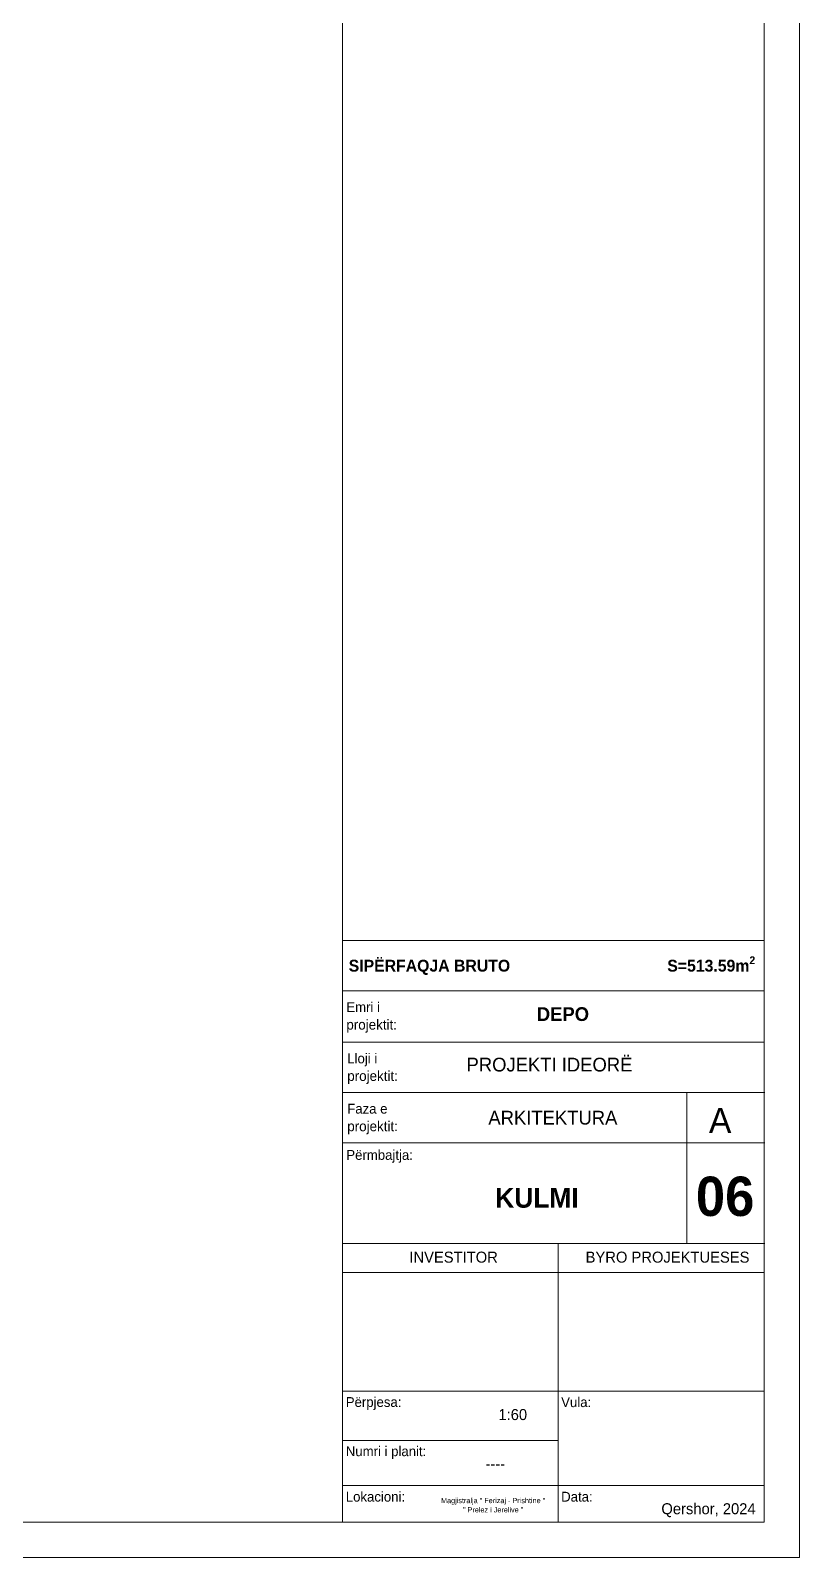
# Model space of a CAD drawing. Header units: millimetres. Extents: x 103307 to 160698, y 10268 to 50848.
# Drawn here: x 150151 to 160698, y 10268 to 31230 of the extents above; entities that cross this region are included whole.
import ezdxf

# ---------------------------------------------------------------- set-up
doc = ezdxf.new("R2010")
doc.units = ezdxf.units.MM
doc.header["$MEASUREMENT"] = 0
doc.layers.add('02. Tabela Projekti zbatues_Pen_No__1', color=7, linetype='Continuous', lineweight=5)
doc.layers.add('02. Tabela Projekti zbatues_Pen_No__156', color=7, linetype='Continuous', lineweight=5, true_color=0x54689e)
doc.layers.add('02. Tabela Projekti zbatues_Pen_No__61', color=7, linetype='Continuous', lineweight=5, true_color=0x6a6a6a)
doc.styles.add('GENERATED_STYLE_1', font='')
doc.styles.add('GENERATED_STYLE_2', font='')
doc.styles.get('GENERATED_STYLE_1').set_extended_font_data('Century Gothic', bold=True)
doc.styles.get('GENERATED_STYLE_2').set_extended_font_data('Century Gothic')

msp = doc.modelspace()

# ---------------------------------------------------------------- linework, layer by layer
at = {"layer": '02. Tabela Projekti zbatues_Pen_No__1', "color": 7, "linetype": 'Continuous', "lineweight": 5}
for points in [[(103306.8816130451, 50848.2802712291), (160698.4312863399, 50848.2802712291), (160698.4312863399, 10268.39666384879), (103306.8816130451, 10268.39666384879)], [(160215.3374338709, 10751.49051631762), (105722.3508753891, 10751.49051631762), (105722.3508753891, 50365.1864187603), (160215.3374338709, 50365.1864187603)]]:
    msp.add_lwpolyline(points, close=True, dxfattribs=at)
at = {"layer": '02. Tabela Projekti zbatues_Pen_No__61', "color": 251, "linetype": 'Continuous', "lineweight": 5, "true_color": 0x6a6a6a}
for points in [[(154428.0290333595, 18030.82489556486), (154428.0290333595, 50365.1864187603)], [(160215.3374338709, 18736.87652042722), (154428.0290333595, 18736.87652042722)], [(154428.0290333595, 18736.81864734321), (160215.3374338709, 18736.81864734321)], [(154428.0290333595, 18719.68821447775), (154428.0290333595, 18736.81864734324)], [(154428.0290333595, 18046.16126282619), (160215.3374338709, 18046.16126282619)], [(160215.3374338709, 18046.16126282619), (154428.0290333595, 18046.16126282619)], [(160215.3374338709, 18046.16126282619), (154428.0290333595, 18046.16126282619)], [(154428.0290333595, 18046.16126282619), (160215.3374338709, 18046.16126282619)], [(154428.0290333595, 17342.01944973598), (154428.0290333595, 18030.82489556486)], [(154428.0290333595, 16651.30419213495), (154428.0290333595, 17342.01944973598)], [(154428.0290333595, 17342.01944973598), (160215.3374338709, 17342.01944973598)], [(160215.3374338709, 17342.01944973598), (154428.0290333595, 17342.01944973598)], [(154428.0290333595, 15960.64680761792), (154428.0290333595, 16651.30419213495)], [(160215.3374338709, 16651.30419213495), (154428.0290333595, 16651.30419213495)], [(154428.0290333595, 16651.30419213495), (160215.3374338709, 16651.30419213495)], [(160222.2822039514, 16651.30419213495), (154431.5014183996, 16651.30419213495)], [(159155.1025348969, 16651.30419213495), (159155.1025348969, 14579.27416549985)], [(159155.1025348969, 16651.30419213495), (159155.1025348969, 14579.27416549985)], [(159155.1025348969, 16651.30419213495), (160215.3374338709, 16651.30419213495)], [(159155.1025348969, 15960.64680761792), (159155.1025348969, 16651.30419213495)], [(154428.0290333595, 14579.27416549985), (154428.0290333595, 15960.64680761792)], [(160215.3374338709, 15960.64680761792), (154428.0290333595, 15960.64680761792)], [(154428.0290333595, 15960.64680761792), (159155.1025348969, 15960.64680761792)], [(160222.2822039514, 15960.64680761792), (154431.5014183996, 15960.64680761792)], [(160222.2822039514, 15960.64680761792), (154431.5014183996, 15960.64680761792)], [(159155.1025348969, 15960.64680761792), (160215.3374338709, 15960.64680761792)], [(159155.1025348969, 14579.27416549985), (159155.1025348969, 15960.64680761792)], [(160215.3374338709, 15960.64680761792), (159155.1025348969, 15960.64680761792)], [(159155.1025348969, 15960.64680761792), (159155.1025348969, 14579.27416549985)], [(154428.0290333595, 14179.42902810851), (154428.0290333595, 14579.27416549985)], [(154428.0290333595, 14179.42902810851), (154428.0290333595, 14579.27416549985)], [(154428.0290333595, 14179.42902810851), (154428.0290333595, 14579.27416549985)], [(154428.0290333595, 14179.42902810851), (154428.0290333595, 14579.27416549985)], [(154428.0290333595, 14579.27416549985), (157387.079818541, 14579.27416549985)], [(154428.0290333595, 14579.27416549985), (157387.079818541, 14579.27416549985)], [(159155.1025348969, 14579.27416549985), (154428.0290333595, 14579.27416549985)], [(154431.5014183996, 14579.27416549985), (160222.2822039514, 14579.27416549985)], [(160215.3374338709, 14579.27416549985), (154431.5014183996, 14579.27416549985)], [(154431.5014183996, 14579.27416549985), (160215.3374338709, 14579.27416549985)], [(157387.079818541, 14579.27416549985), (157387.079818541, 14179.42902810851)], [(157387.079818541, 14579.27416549985), (157387.079818541, 14179.42902810851)], [(157387.079818541, 14579.27416549985), (160215.3374338709, 14579.27416549985)], [(157387.079818541, 13977.6834572667), (157387.079818541, 14579.27416549985)], [(160215.3374338709, 14579.27416549985), (159155.1025348969, 14579.27416549985)], [(154428.0290333595, 12612.6888979221), (154428.0290333595, 14179.42902810851)], [(154428.0290333595, 12612.6888979221), (154428.0290333595, 14179.42902810851)], [(157387.079818541, 14179.42902810851), (154428.0290333595, 14179.42902810851)], [(157387.079818541, 14179.42902810851), (154428.0290333595, 14179.42902810851)], [(154428.0290333595, 14179.42902810851), (157387.079818541, 14179.42902810851)], [(157387.079818541, 14179.42902810851), (157387.079818541, 12612.6888979221)], [(157387.079818541, 14179.42902810851), (160215.3374338709, 14179.42902810851)], [(157387.079818541, 12612.6888979221), (157387.079818541, 13977.6834572667)], [(154428.0290333595, 12212.78588744676), (154428.0290333595, 12612.6888979221)], [(154428.0290333595, 12212.78588744676), (154428.0290333595, 12612.6888979221)], [(154428.0290333595, 12212.78588744676), (154428.0290333595, 12612.6888979221)], [(154428.0290333595, 12212.78588744676), (154428.0290333595, 12612.6888979221)], [(157387.079818541, 12612.6888979221), (157387.079818541, 12212.78588744676)], [(157387.079818541, 12612.6888979221), (157387.079818541, 12212.78588744676)], [(157387.079818541, 12212.78588744676), (157387.079818541, 12612.6888979221)], [(160215.3374338709, 12552.96387522879), (154428.0290333595, 12552.96387522879)], [(154428.0290333595, 10751.49051631762), (154428.0290333595, 12212.78588744676)], [(154428.0290333595, 10751.49051631762), (154428.0290333595, 12212.78588744676)], [(157387.079818541, 12212.78588744676), (157387.079818541, 10751.49051631762)], [(157387.079818541, 11607.54917492125), (157387.079818541, 12212.78588744676)], [(157387.079818541, 11874.98069610889), (154428.0290333595, 11874.98069610889)], [(157387.079818541, 10751.49051631762), (157387.079818541, 11607.54917492125)], [(154428.0290333595, 11255.39145875016), (160215.3374338709, 11255.39145875016)]]:
    msp.add_lwpolyline(points, dxfattribs=at)

# ---------------------------------------------------------------- texts
at = {"layer": '02. Tabela Projekti zbatues_Pen_No__1', "color": 7, "linetype": 'Continuous', "lineweight": 5, "style": 'GENERATED_STYLE_2'}
for s, insert, char_height, attachment_point, line_spacing_factor in [('\\A1;{\\pql;\\fCentury Gothic|b0|i0|c0|p34;Emri i\\P\\pql;\\fCentury Gothic|b0|i0|c0|p34;\\H1.018037x;projektit\\fCentury Gothic|b0|i0|c0|p34;\\H0.982283x;:}', (154482.502938303, 17472.98535756496), 135.0373342590591, 7, 1.063485093414839), ('\\A1;{\\pql;\\fCentury Gothic|b0|i0|c0|p34;Lloji i\\P\\pql;\\fCentury Gothic|b0|i0|c0|p34;\\H1.018037x;projektit\\fCentury Gothic|b0|i0|c0|p34;\\H0.982283x;:}', (154495.1610758171, 16768.84354447474), 135.0373342590591, 7, 1.063485093414839), ('\\A1;{\\pql;\\fCentury Gothic|b0|i0|c0|p34;Faza e\\P\\pql;\\fCentury Gothic|b0|i0|c0|p34;\\H1.017766x;projektit\\fCentury Gothic|b0|i0|c0|p34;\\H0.982544x;:}', (154495.1610758171, 16078.19061483739), 135.0373342590591, 7, 1.063144617486298), ('\\A1;{\\pqc;\\fCentury Gothic|b0|i0|c0|p34;Magjistralja " Ferizaj - Prishtine "\\P\\pqc;\\fCentury Gothic|b0|i0|c0|p34;" \\fCentury Gothic|b0|i0|c0|p34;Prelez i Jerelive\\fCentury Gothic|b0|i0|c0|p34; "}', (156496.3577217606, 10885.85396645945), 72, 8, 1.058207177304636)]:
    msp.add_mtext(s, dxfattribs=dict(at, insert=insert, char_height=char_height, attachment_point=attachment_point, line_spacing_factor=line_spacing_factor))
at = {"layer": '02. Tabela Projekti zbatues_Pen_No__1', "color": 7, "linetype": 'Continuous', "lineweight": 5, "attachment_point": 7}
for s, insert, char_height, style in [('\\A1;{\\pql;\\fCentury Gothic|b0|i0|c0|p34;PROJEKTI \\fCentury Gothic|b0|i0|c0|p34;IDEORË}', (156131.5315947741, 16937.119660849), 189.0519208847187, 'GENERATED_STYLE_2'), ('\\A1;{\\pql;\\fCentury Gothic|b0|i0|c0|p34;ARKITEKTURA}', (156430.8352979295, 16208.45924788372), 189.0519208847187, 'GENERATED_STYLE_2'), ('\\A1;{\\pql;\\fCentury Gothic|b0|i0|c0|p34;A}', (159456.1301637939, 16093.19948666516), 347.237973528224, 'GENERATED_STYLE_2'), ('\\A1;{\\pql;\\fCentury Gothic|b0|i0|c0|p34;Përmbajtja\\fCentury Gothic|b0|i0|c0|p34;:}', (154482.502938303, 15686.06893773789), 135.0373342590592, 'GENERATED_STYLE_2'), ('\\A1;{\\pql;\\fCentury Gothic|b1|i0|c0|p34;KULMI}', (156525.7128210254, 15066.37679962073), 270, 'GENERATED_STYLE_1'), ('\\A1;{\\pql;\\fCentury Gothic|b1|i0|c0|p34;0\\fCentury Gothic|b1|i0|c0|p34;6}', (159277.078767022, 14948.63390599646), 540.1487585729628, 'GENERATED_STYLE_1'), ('\\A1;{\\pql;\\fCentury Gothic|b0|i0|c0|p34;INVESTITOR}', (155347.1353959178, 14313.35375119565), 151.2421151710484, 'GENERATED_STYLE_2'), ('\\A1;{\\pql;\\fCentury Gothic|b0|i0|c0|p34;BYRO PROJEKTUESES}', (157765.0438246148, 14313.35375119565), 151.2421151710484, 'GENERATED_STYLE_2'), ('\\A1;{\\pql;\\fCentury Gothic|b0|i0|c0|p34;Përpjesa\\fCentury Gothic|b0|i0|c0|p34;:}', (154475.1530520045, 12293.73386532685), 135.0373342590592, 'GENERATED_STYLE_2'), ('\\A1;{\\pql;\\fCentury Gothic|b0|i0|c0|p34;Vula\\fCentury Gothic|b0|i0|c0|p34;:}', (157430.0115075085, 12330.81335116333), 135.0373342590591, 'GENERATED_STYLE_2'), ('\\A1;{\\pql;\\fCentury Gothic|b0|i0|c0|p34;1\\fCentury Gothic|b0|i0|c0|p34;:60}', (156568.8498295347, 12152.69111951098), 151.2421151710484, 'GENERATED_STYLE_2'), ('\\A1;{\\pql;\\fCentury Gothic|b0|i0|c0|p34;Numri i planit\\fCentury Gothic|b0|i0|c0|p34;:}', (154475.1530520045, 11618.32353484816), 135.0373342590592, 'GENERATED_STYLE_2'), ('\\A1;{\\pql;\\fCentury Gothic|b0|i0|c0|p34;----}', (156391.8400678458, 11479.12040577971), 151.2421151710484, 'GENERATED_STYLE_2'), ('\\A1;{\\pql;\\fCentury Gothic|b0|i0|c0|p34;Lokacioni\\fCentury Gothic|b0|i0|c0|p34;:}', (154475.1530520045, 11033.24030807894), 135.0373342590591, 'GENERATED_STYLE_2'), ('\\A1;{\\pql;\\fCentury Gothic|b0|i0|c0|p34;Data\\fCentury Gothic|b0|i0|c0|p34;:}', (157430.0115075085, 11033.24041681473), 135.0373342590591, 'GENERATED_STYLE_2'), ('\\A1;{\\pql;\\fCentury Gothic|b0|i0|c0|p34;Qershor, 2024}', (158804.5034728141, 10820.31950419632), 151.2421151710484, 'GENERATED_STYLE_2')]:
    msp.add_mtext(s, dxfattribs=dict(at, insert=insert, char_height=char_height, style=style))
at = {"layer": '02. Tabela Projekti zbatues_Pen_No__156', "color": 165, "linetype": 'Continuous', "lineweight": 5, "true_color": 0x54689e, "attachment_point": 7, "style": 'GENERATED_STYLE_1'}
for s, insert, char_height in [('\\A1;{\\pql;\\fCentury Gothic|b1|i0|c0|p34;SIPËRFAQJA BRUTO^I^I^I        S=51\\fCentury Gothic|b1|i0|c0|p34;3\\fCentury Gothic|b1|i0|c0|p34;.5\\fCentury Gothic|b1|i0|c0|p34;9\\fCentury Gothic|b1|i0|c0|p34;m\\fCentury Gothic|b1|i0|c0|p34;\\A1{\\H.66x;\\S2^  ;}}', (154514.7607726132, 18263.84406406973), 162.0449168035256), ('\\A1;{\\pql;\\fCentury Gothic|b1|i0|c0|p34;DEPO}', (157095.6311853414, 17630.57138274784), 189.0519208847187)]:
    msp.add_mtext(s, dxfattribs=dict(at, insert=insert, char_height=char_height))

doc.saveas('drawing.dxf')
